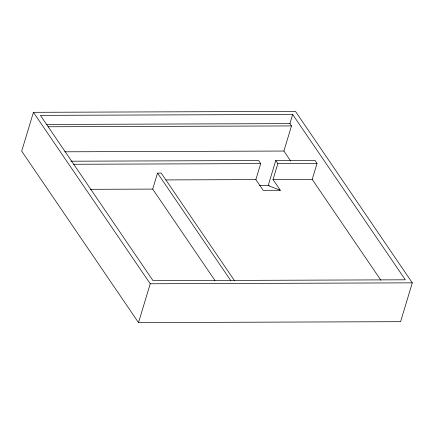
<?xml version="1.0" encoding="UTF-8"?>
<svg xmlns="http://www.w3.org/2000/svg" width="434" height="434" viewBox="0 0 434 434"><rect width="100%" height="100%" fill="white"/><g stroke="black" fill="none" stroke-linecap="round" stroke-linejoin="round"><path stroke-width="0.65" d="M33.423 112.319L21.7 151.151L138.511 322.598L400.577 321.681L412.3 282.849L295.489 111.402L33.423 112.319L150.24 283.765L138.511 322.598M214.933 280.435L152.697 189.094L157.526 173.101L161.198 173.09L234.506 280.684M380.927 280.277L312.203 179.41L317.032 163.417L314.948 160.358L275.758 160.493L277.847 163.553L273.019 179.546L280.321 190.26L263.172 190.32L255.876 179.605L260.704 163.613L258.615 160.553L70.818 161.209M275.758 160.493L268.174 185.622L280.321 190.26M290.704 161.041L283.89 151.043L291.48 125.914L289.917 123.614L292.673 114.478L40.411 115.363L153.05 280.684L405.318 279.805L292.673 114.478M46.443 124.471L289.917 123.614M48.006 126.766L291.48 125.914M64.769 151.808L283.89 151.043M73.579 164.269L260.704 163.613M277.847 163.553L317.032 163.417M165.897 179.92L255.876 179.605M273.019 179.546L312.203 179.41M259.603 185.649L269.525 185.616M90.375 189.311L152.697 189.094M150.24 283.765L412.3 282.849M157.526 173.101L230.834 280.695"/></g></svg>
